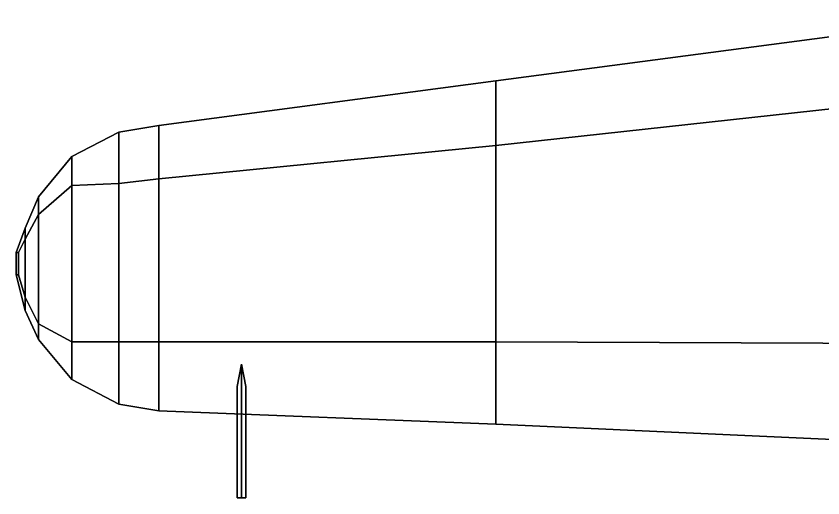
# Model space of a CAD drawing. Header units: millimetres. Extents: x -5.2 to 5.2, y -4.1 to 14.5.
# Drawn here: x -5.2 to -1.584, y -2.805 to -0.645 of the extents above; entities that cross this region are included whole.
import ezdxf

# ---------------------------------------------------------------- set-up
doc = ezdxf.new("R2010")
doc.units = ezdxf.units.MM
doc.layers.add('wing', color=5, linetype='Continuous')

msp = doc.modelspace()

# ---------------------------------------------------------------- linework, layer by layer
at = {"layer": 'wing'}
for points in [[(-0.85, -0.645, -0.38), (-3.05, -0.935, -0.24), (-3.05, -1.225, -0.13), (-0.85, -0.985, -0.21)], [(-0.85, -0.985, -0.55), (-3.05, -1.225, -0.36), (-3.05, -0.935, -0.24), (-0.85, -0.645, -0.38)], [(-3.05, -0.935, -0.24), (-4.56, -1.135, -0.15), (-4.56, -1.375, -0.08), (-3.05, -1.225, -0.13)], [(-3.05, -1.225, -0.36), (-4.56, -1.375, -0.22), (-4.56, -1.135, -0.15), (-3.05, -0.935, -0.24)], [(-3.05, -1.225, -0.13), (-3.05, -2.105, -0.13), (-0.85, -2.115, -0.21), (-0.85, -0.985, -0.21)], [(-0.85, -2.115, -0.55), (-3.05, -2.105, -0.36), (-3.05, -1.225, -0.36), (-0.85, -0.985, -0.55)], [(-4.56, -1.135, -0.15), (-4.74, -1.165, -0.14), (-4.74, -1.395, -0.07), (-4.56, -1.375, -0.08)], [(-4.56, -1.375, -0.22), (-4.74, -1.395, -0.2), (-4.74, -1.165, -0.14), (-4.56, -1.135, -0.15)], [(-4.74, -1.165, -0.14), (-4.95, -1.275, -0.13), (-4.95, -1.405, -0.07), (-4.74, -1.395, -0.07)], [(-4.74, -1.395, -0.2), (-4.95, -1.405, -0.18), (-4.95, -1.275, -0.13), (-4.74, -1.165, -0.14)], [(-4.56, -1.375, -0.08), (-4.56, -2.105, -0.08), (-3.05, -2.105, -0.13), (-3.05, -1.225, -0.13)], [(-3.05, -2.105, -0.36), (-4.56, -2.105, -0.22), (-4.56, -1.375, -0.22), (-3.05, -1.225, -0.36)], [(-4.95, -1.275, -0.13), (-5.1, -1.455, -0.12), (-5.1, -1.535, -0.07), (-4.95, -1.405, -0.07)], [(-4.95, -1.405, -0.18), (-5.1, -1.535, -0.16), (-5.1, -1.455, -0.12), (-4.95, -1.275, -0.13)], [(-5.1, -1.535, -0.07), (-5.1, -2.025, -0.07), (-4.95, -2.105, -0.07), (-4.95, -1.405, -0.07)], [(-4.95, -2.105, -0.18), (-5.1, -2.025, -0.16), (-5.1, -1.535, -0.16), (-4.95, -1.405, -0.18)], [(-4.95, -1.405, -0.07), (-4.95, -2.105, -0.07), (-4.74, -2.105, -0.07), (-4.74, -1.395, -0.07)], [(-4.74, -2.105, -0.2), (-4.95, -2.105, -0.18), (-4.95, -1.405, -0.18), (-4.74, -1.395, -0.2)], [(-4.74, -1.395, -0.07), (-4.74, -2.105, -0.07), (-4.56, -2.105, -0.08), (-4.56, -1.375, -0.08)], [(-4.56, -2.105, -0.22), (-4.74, -2.105, -0.2), (-4.74, -1.395, -0.2), (-4.56, -1.375, -0.22)], [(-5.1, -1.455, -0.12), (-5.16, -1.595, -0.11), (-5.16, -1.645, -0.07), (-5.1, -1.535, -0.07)], [(-5.1, -1.535, -0.16), (-5.16, -1.645, -0.15), (-5.16, -1.595, -0.11), (-5.1, -1.455, -0.12)], [(-5.16, -1.645, -0.07), (-5.16, -1.905, -0.07), (-5.1, -2.025, -0.07), (-5.1, -1.535, -0.07)], [(-5.1, -2.025, -0.16), (-5.16, -1.905, -0.15), (-5.16, -1.645, -0.15), (-5.1, -1.535, -0.16)], [(-5.16, -1.595, -0.11), (-5.2, -1.705, -0.11), (-5.19, -1.705, -0.07), (-5.16, -1.645, -0.07)], [(-5.16, -1.645, -0.15), (-5.19, -1.705, -0.14), (-5.2, -1.705, -0.11), (-5.16, -1.595, -0.11)], [(-5.19, -1.705, -0.07), (-5.19, -1.805, -0.07), (-5.16, -1.905, -0.07), (-5.16, -1.645, -0.07)], [(-5.16, -1.905, -0.15), (-5.19, -1.805, -0.14), (-5.19, -1.705, -0.14), (-5.16, -1.645, -0.15)], [(-5.2, -1.705, -0.11), (-5.2, -1.805, -0.11), (-5.19, -1.805, -0.07), (-5.19, -1.705, -0.07)], [(-5.19, -1.705, -0.14), (-5.19, -1.805, -0.14), (-5.2, -1.805, -0.11), (-5.2, -1.705, -0.11)], [(-5.16, -1.905, -0.07), (-5.19, -1.805, -0.07), (-5.2, -1.805, -0.11), (-5.16, -1.965, -0.11)], [(-5.16, -1.965, -0.11), (-5.2, -1.805, -0.11), (-5.19, -1.805, -0.14), (-5.16, -1.905, -0.15)], [(-5.1, -2.025, -0.07), (-5.16, -1.905, -0.07), (-5.16, -1.965, -0.11), (-5.1, -2.095, -0.12)], [(-5.1, -2.095, -0.12), (-5.16, -1.965, -0.11), (-5.16, -1.905, -0.15), (-5.1, -2.025, -0.16)], [(-4.95, -2.105, -0.07), (-5.1, -2.025, -0.07), (-5.1, -2.095, -0.12), (-4.95, -2.275, -0.13)], [(-4.95, -2.275, -0.13), (-5.1, -2.095, -0.12), (-5.1, -2.025, -0.16), (-4.95, -2.105, -0.18)], [(-4.74, -2.105, -0.07), (-4.95, -2.105, -0.07), (-4.95, -2.275, -0.13), (-4.74, -2.385, -0.14)], [(-4.74, -2.385, -0.14), (-4.95, -2.275, -0.13), (-4.95, -2.105, -0.18), (-4.74, -2.105, -0.2)], [(-4.56, -2.105, -0.08), (-4.74, -2.105, -0.07), (-4.74, -2.385, -0.14), (-4.56, -2.415, -0.15)], [(-4.56, -2.415, -0.15), (-4.74, -2.385, -0.14), (-4.74, -2.105, -0.2), (-4.56, -2.105, -0.22)], [(-3.05, -2.105, -0.13), (-4.56, -2.105, -0.08), (-4.56, -2.415, -0.15), (-3.05, -2.475, -0.24)], [(-3.05, -2.475, -0.24), (-4.56, -2.415, -0.15), (-4.56, -2.105, -0.22), (-3.05, -2.105, -0.36)], [(-0.85, -2.115, -0.21), (-3.05, -2.105, -0.13), (-3.05, -2.475, -0.24), (-0.85, -2.575, -0.38)], [(-0.85, -2.575, -0.38), (-3.05, -2.475, -0.24), (-3.05, -2.105, -0.36), (-0.85, -2.115, -0.55)], [(-4.19, -2.205, -0.13), (-4.21, -2.305, -0.15), (-4.21, -2.805, -0.15), (-4.19, -2.805, -0.13)], [(-4.21, -2.305, -0.15), (-4.19, -2.205, -0.17), (-4.19, -2.805, -0.17), (-4.21, -2.805, -0.15)], [(-4.17, -2.305, -0.15), (-4.19, -2.205, -0.13), (-4.19, -2.805, -0.13), (-4.17, -2.805, -0.15)], [(-4.19, -2.205, -0.17), (-4.17, -2.305, -0.15), (-4.17, -2.805, -0.15), (-4.19, -2.805, -0.17)], [(-4.19, -2.805, -0.13), (-4.21, -2.805, -0.15), (-4.19, -2.805, -0.17), (-4.17, -2.805, -0.15)]]:
    msp.add_3dface(points, dxfattribs=at)

doc.saveas('drawing.dxf')
